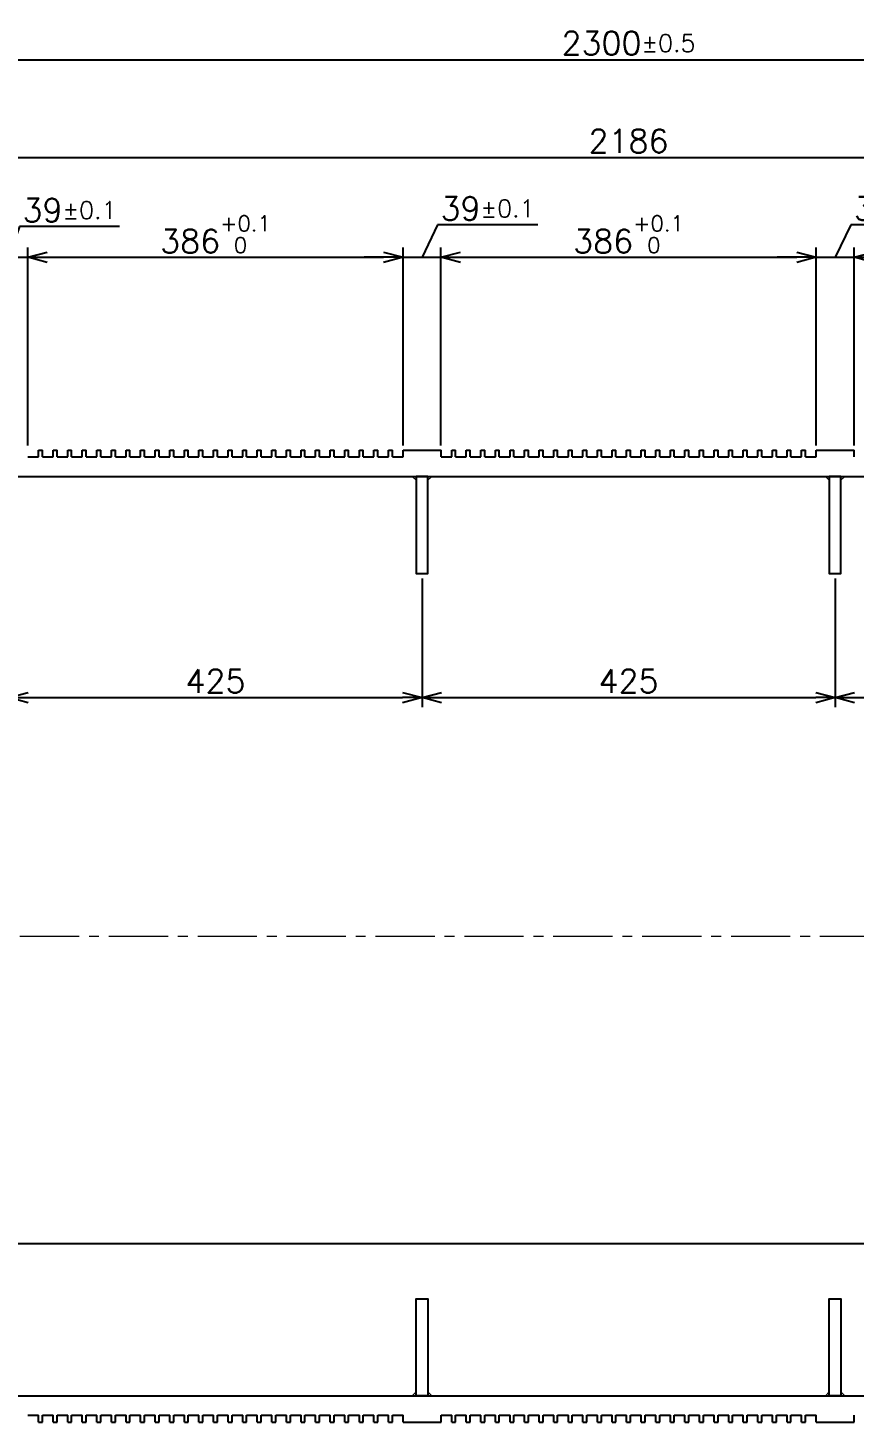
# Model space of a CAD drawing. Header units: millimetres. Extents: x 0 to 6626, y -38 to 4663.
# Drawn here: x 2726 to 3576, y 1884 to 3319 of the extents above; entities that cross this region are included whole.
import ezdxf

# ---------------------------------------------------------------- set-up
doc = ezdxf.new("R2010")
doc.units = ezdxf.units.MM
doc.header["$LTSCALE"] = 3.2
doc.header["$PDMODE"] = 99
doc.header["$PDSIZE"] = 1
doc.linetypes.add('CENTER2', pattern=[28.575, 19.05, -3.175, 3.175, -3.175])
for name, color, linetype, lineweight in [('05_CENTER', 4, 'CENTER2', 13), ('07_TEXT', 3, 'Continuous', 13), ('08_DIM', 3, 'Continuous', 13)]:
    doc.layers.add(name, color=color, linetype=linetype, lineweight=lineweight)
doc.styles.add('KSS_TXT', font='txt.shx', dxfattribs={"bigfont": 'extfont2.shx'})
doc.dimstyles.new('KSS_DIM', dxfattribs={"dimscale": 8, "dimtxt": 3, "dimasz": 2.5, "dimexe": 1.25, "dimexo": 0.625, "dimtad": 1, "dimdsep": 46, "dimtxsty": 'KSS_TXT', "dimblk": 'OPEN30', "dimcen": 0, "dimazin": 2, "dimtfac": 0.75, "dimtmove": 0, "dimatfit": 3, "dimldrblk": 'OPEN30', "dimfxl": 1.25, "dimtolj": 1, "dimarcsym": 0})

# ---------------------------------------------------------------- blocks, each defined once
blk = doc.blocks.new('_Open30')
at = {"color": 0, "linetype": 'ByBlock', "lineweight": -2}
for p, q in [((-1, 0.268), (0, 0)), ((0, 0), (-1, -0.268)), ((0, 0), (-1, 0))]:
    blk.add_line(p, q, dxfattribs=at)
blk = doc.blocks.new('*D151')
at = {"layer": '08_DIM', "color": 0, "lineweight": -2, "transparency": 16777216}
for p, q in [((2716.9, 3114.4), (2706, 3082.9)), ((2819.9, 3114.4), (2716.9, 3114.4)), ((2686.5, 2889.4), (2686.5, 3092.9)), ((2725.5, 2889.4), (2725.5, 3092.9)), ((2666.5, 3082.9), (2646.5, 3082.9)), ((2686.5, 3082.9), (2725.5, 3082.9)), ((2745.5, 3082.9), (2765.5, 3082.9))]:
    blk.add_line(p, q, dxfattribs=at)
at = {"layer": 'Defpoints', "color": 0, "transparency": 16777216}
for p in [(2725.5, 3082.9), (2686.5, 2884.4), (2725.5, 2884.4)]:
    blk.add_point(p, dxfattribs=at)
at = {"layer": '08_DIM', "color": 0, "lineweight": -2, "transparency": 16777216, "xscale": 20, "yscale": 20, "zscale": 20}
blk.add_blockref('_Open30', (2686.5, 3082.9), dxfattribs=at)
at = {"layer": '08_DIM', "color": 0, "lineweight": -2, "transparency": 16777216, "xscale": 20, "yscale": 20, "zscale": 20, "rotation": 180}
blk.add_blockref('_Open30', (2725.5, 3082.9), dxfattribs=at)
at = {"layer": '08_DIM', "color": 0, "transparency": 16777216, "insert": (2768.4, 3131.4), "char_height": 24, "attachment_point": 5, "style": 'KSS_TXT'}
blk.add_mtext('\\A1;39{\\H18.000000;%%p0.1}', dxfattribs=at)
blk = doc.blocks.new('*D152')
at = {"layer": '08_DIM', "color": 0, "lineweight": -2, "transparency": 16777216}
for p, q in [((2725.5, 2889.4), (2725.5, 3092.9)), ((3111.5, 2889.4), (3111.5, 3092.9)), ((2745.5, 3082.9), (3091.5, 3082.9))]:
    blk.add_line(p, q, dxfattribs=at)
at = {"layer": 'Defpoints', "color": 0, "transparency": 16777216}
for p in [(3111.5, 3082.9), (2725.5, 2884.4), (3111.5, 2884.4)]:
    blk.add_point(p, dxfattribs=at)
at = {"layer": '08_DIM', "color": 0, "lineweight": -2, "transparency": 16777216, "xscale": 20, "yscale": 20, "zscale": 20, "rotation": 180}
blk.add_blockref('_Open30', (2725.5, 3082.9), dxfattribs=at)
at = {"layer": '08_DIM', "color": 0, "lineweight": -2, "transparency": 16777216, "xscale": 20, "yscale": 20, "zscale": 20}
blk.add_blockref('_Open30', (3111.5, 3082.9), dxfattribs=at)
at = {"layer": '08_DIM', "color": 0, "transparency": 16777216, "insert": (2918.5, 3106.5), "char_height": 24, "attachment_point": 5, "style": 'KSS_TXT'}
blk.add_mtext('386{\\H16.000000;\\S+0.1^  0;}', dxfattribs=at)
blk = doc.blocks.new('*D153')
at = {"layer": '08_DIM', "color": 0, "lineweight": -2, "transparency": 16777216}
for p, q in [((3147, 3116.1), (3131, 3082.9)), ((3250, 3116.1), (3147, 3116.1)), ((3111.5, 2889.4), (3111.5, 3092.9)), ((3150.5, 2889.4), (3150.5, 3092.9)), ((3091.5, 3082.9), (3071.5, 3082.9)), ((3111.5, 3082.9), (3150.5, 3082.9)), ((3170.5, 3082.9), (3190.5, 3082.9))]:
    blk.add_line(p, q, dxfattribs=at)
at = {"layer": 'Defpoints', "color": 0, "transparency": 16777216}
for p in [(3150.5, 3082.9), (3111.5, 2884.4), (3150.5, 2884.4)]:
    blk.add_point(p, dxfattribs=at)
at = {"layer": '08_DIM', "color": 0, "lineweight": -2, "transparency": 16777216, "xscale": 20, "yscale": 20, "zscale": 20}
blk.add_blockref('_Open30', (3111.5, 3082.9), dxfattribs=at)
at = {"layer": '08_DIM', "color": 0, "lineweight": -2, "transparency": 16777216, "xscale": 20, "yscale": 20, "zscale": 20, "rotation": 180}
blk.add_blockref('_Open30', (3150.5, 3082.9), dxfattribs=at)
at = {"layer": '08_DIM', "color": 0, "transparency": 16777216, "insert": (3198.5, 3133.1), "char_height": 24, "attachment_point": 5, "style": 'KSS_TXT'}
blk.add_mtext('\\A1;39{\\H18.000000;%%p0.1}', dxfattribs=at)
blk = doc.blocks.new('*D154')
at = {"layer": '08_DIM', "color": 0, "lineweight": -2, "transparency": 16777216}
for p, q in [((3150.5, 2889.4), (3150.5, 3092.9)), ((3536.5, 2889.4), (3536.5, 3092.9)), ((3170.5, 3082.9), (3516.5, 3082.9))]:
    blk.add_line(p, q, dxfattribs=at)
at = {"layer": 'Defpoints', "color": 0, "transparency": 16777216}
for p in [(3536.5, 3082.9), (3150.5, 2884.4), (3536.5, 2884.4)]:
    blk.add_point(p, dxfattribs=at)
at = {"layer": '08_DIM', "color": 0, "lineweight": -2, "transparency": 16777216, "xscale": 20, "yscale": 20, "zscale": 20, "rotation": 180}
blk.add_blockref('_Open30', (3150.5, 3082.9), dxfattribs=at)
at = {"layer": '08_DIM', "color": 0, "lineweight": -2, "transparency": 16777216, "xscale": 20, "yscale": 20, "zscale": 20}
blk.add_blockref('_Open30', (3536.5, 3082.9), dxfattribs=at)
at = {"layer": '08_DIM', "color": 0, "transparency": 16777216, "insert": (3343.5, 3106.5), "char_height": 24, "attachment_point": 5, "style": 'KSS_TXT'}
blk.add_mtext('386{\\H16.000000;\\S+0.1^  0;}', dxfattribs=at)
blk = doc.blocks.new('*D155')
at = {"layer": '08_DIM', "color": 0, "lineweight": -2, "transparency": 16777216}
for p, q in [((3572, 3116.1), (3556, 3082.9)), ((3675, 3116.1), (3572, 3116.1)), ((3536.5, 2889.4), (3536.5, 3092.9)), ((3575.5, 2889.4), (3575.5, 3092.9)), ((3516.5, 3082.9), (3496.5, 3082.9)), ((3536.5, 3082.9), (3575.5, 3082.9)), ((3595.5, 3082.9), (3615.5, 3082.9))]:
    blk.add_line(p, q, dxfattribs=at)
at = {"layer": 'Defpoints', "color": 0, "transparency": 16777216}
for p in [(3575.5, 3082.9), (3536.5, 2884.4), (3575.5, 2884.4)]:
    blk.add_point(p, dxfattribs=at)
at = {"layer": '08_DIM', "color": 0, "lineweight": -2, "transparency": 16777216, "xscale": 20, "yscale": 20, "zscale": 20}
blk.add_blockref('_Open30', (3536.5, 3082.9), dxfattribs=at)
at = {"layer": '08_DIM', "color": 0, "lineweight": -2, "transparency": 16777216, "xscale": 20, "yscale": 20, "zscale": 20, "rotation": 180}
blk.add_blockref('_Open30', (3575.5, 3082.9), dxfattribs=at)
at = {"layer": '08_DIM', "color": 0, "transparency": 16777216, "insert": (3623.5, 3133.1), "char_height": 24, "attachment_point": 5, "style": 'KSS_TXT'}
blk.add_mtext('\\A1;39{\\H18.000000;%%p0.1}', dxfattribs=at)
blk = doc.blocks.new('*D156')
at = {"layer": '08_DIM', "color": 0, "lineweight": -2, "transparency": 16777216}
for p, q in [((3575.5, 2889.4), (3575.5, 3092.9)), ((3961.5, 2889.4), (3961.5, 3092.9)), ((3595.5, 3082.9), (3941.5, 3082.9))]:
    blk.add_line(p, q, dxfattribs=at)
at = {"layer": 'Defpoints', "color": 0, "transparency": 16777216}
for p in [(3961.5, 3082.9), (3575.5, 2884.4), (3961.5, 2884.4)]:
    blk.add_point(p, dxfattribs=at)
at = {"layer": '08_DIM', "color": 0, "lineweight": -2, "transparency": 16777216, "xscale": 20, "yscale": 20, "zscale": 20, "rotation": 180}
blk.add_blockref('_Open30', (3575.5, 3082.9), dxfattribs=at)
at = {"layer": '08_DIM', "color": 0, "lineweight": -2, "transparency": 16777216, "xscale": 20, "yscale": 20, "zscale": 20}
blk.add_blockref('_Open30', (3961.5, 3082.9), dxfattribs=at)
at = {"layer": '08_DIM', "color": 0, "transparency": 16777216, "insert": (3768.5, 3106.5), "char_height": 24, "attachment_point": 5, "style": 'KSS_TXT'}
blk.add_mtext('386{\\H16.000000;\\S+0.1^  0;}', dxfattribs=at)
blk = doc.blocks.new('*D159')
at = {"layer": '08_DIM', "color": 0, "lineweight": -2, "transparency": 16777216}
for p, q in [((2193.5, 2885.4), (2193.5, 3296.2)), ((2213.5, 3286.2), (4473.5, 3286.2)), ((4493.5, 2885.4), (4493.5, 3296.2))]:
    blk.add_line(p, q, dxfattribs=at)
at = {"layer": 'Defpoints', "color": 0, "transparency": 16777216}
for p in [(4493.5, 3286.2), (2193.5, 2880.4), (4493.5, 2880.4)]:
    blk.add_point(p, dxfattribs=at)
at = {"layer": '08_DIM', "color": 0, "lineweight": -2, "transparency": 16777216, "xscale": 20, "yscale": 20, "zscale": 20, "rotation": 180}
blk.add_blockref('_Open30', (2193.5, 3286.2), dxfattribs=at)
at = {"layer": '08_DIM', "color": 0, "lineweight": -2, "transparency": 16777216, "xscale": 20, "yscale": 20, "zscale": 20}
blk.add_blockref('_Open30', (4493.5, 3286.2), dxfattribs=at)
at = {"layer": '08_DIM', "color": 0, "transparency": 16777216, "insert": (3343.5, 3303.2), "char_height": 24, "attachment_point": 5, "style": 'KSS_TXT'}
blk.add_mtext('\\A1;2300{\\H18.000000;%%p0.5}', dxfattribs=at)
blk = doc.blocks.new('*D162')
at = {"layer": '08_DIM', "color": 0, "lineweight": -2, "transparency": 16777216}
for p, q in [((2300.5, 2073.3), (2300.5, 2058.3)), ((2320.5, 2068.3), (4366.5, 2068.3)), ((4386.5, 2073.3), (4386.5, 2058.3))]:
    blk.add_line(p, q, dxfattribs=at)
at = {"layer": 'Defpoints', "color": 0, "transparency": 16777216}
for p in [(2300.5, 2078.3), (4386.5, 2078.3), (4386.5, 2068.3)]:
    blk.add_point(p, dxfattribs=at)
at = {"layer": '08_DIM', "color": 0, "lineweight": -2, "transparency": 16777216, "xscale": 20, "yscale": 20, "zscale": 20, "rotation": 180}
blk.add_blockref('_Open30', (2300.5, 2068.3), dxfattribs=at)
at = {"layer": '08_DIM', "color": 0, "lineweight": -2, "transparency": 16777216, "xscale": 20, "yscale": 20, "zscale": 20}
blk.add_blockref('_Open30', (4386.5, 2068.3), dxfattribs=at)
at = {"layer": '08_DIM', "color": 0, "transparency": 16777216, "insert": (3982.7, 2085.3), "char_height": 24, "attachment_point": 5, "style": 'KSS_TXT'}
blk.add_mtext('\\A1;(2086)', dxfattribs=at)
blk = doc.blocks.new('*D214')
at = {"layer": '08_DIM', "color": 0, "lineweight": -2, "transparency": 16777216}
for p, q in [((2250.5, 2864.4), (2250.5, 3195.5)), ((2270.5, 3185.5), (4416.5, 3185.5)), ((4436.5, 2864.4), (4436.5, 3195.5))]:
    blk.add_line(p, q, dxfattribs=at)
at = {"layer": 'Defpoints', "color": 0, "transparency": 16777216}
for p in [(4436.5, 3185.5), (2250.5, 2859.4), (4436.5, 2859.4)]:
    blk.add_point(p, dxfattribs=at)
at = {"layer": '08_DIM', "color": 0, "lineweight": -2, "transparency": 16777216, "xscale": 20, "yscale": 20, "zscale": 20, "rotation": 180}
blk.add_blockref('_Open30', (2250.5, 3185.5), dxfattribs=at)
at = {"layer": '08_DIM', "color": 0, "lineweight": -2, "transparency": 16777216, "xscale": 20, "yscale": 20, "zscale": 20}
blk.add_blockref('_Open30', (4436.5, 3185.5), dxfattribs=at)
at = {"layer": '08_DIM', "color": 0, "transparency": 16777216, "insert": (3343.5, 3202.5), "char_height": 24, "attachment_point": 5, "style": 'KSS_TXT'}
blk.add_mtext('\\A1;2186', dxfattribs=at)
blk = doc.blocks.new('*D232')
at = {"layer": '08_DIM', "color": 0, "lineweight": -2, "transparency": 16777216}
for p, q in [((2706, 2752.4), (2706, 2619.9)), ((3131, 2752.4), (3131, 2619.9)), ((2726, 2629.9), (3111, 2629.9))]:
    blk.add_line(p, q, dxfattribs=at)
at = {"layer": 'Defpoints', "color": 0, "transparency": 16777216}
for p in [(2706, 2757.4), (3131, 2757.4), (3131, 2629.9)]:
    blk.add_point(p, dxfattribs=at)
at = {"layer": '08_DIM', "color": 0, "lineweight": -2, "transparency": 16777216, "xscale": 20, "yscale": 20, "zscale": 20, "rotation": 180}
blk.add_blockref('_Open30', (2706, 2629.9), dxfattribs=at)
at = {"layer": '08_DIM', "color": 0, "lineweight": -2, "transparency": 16777216, "xscale": 20, "yscale": 20, "zscale": 20}
blk.add_blockref('_Open30', (3131, 2629.9), dxfattribs=at)
at = {"layer": '08_DIM', "color": 0, "transparency": 16777216, "insert": (2918.5, 2646.9), "char_height": 24, "attachment_point": 5, "style": 'KSS_TXT'}
blk.add_mtext('\\A1;425', dxfattribs=at)
blk = doc.blocks.new('*D233')
at = {"layer": '08_DIM', "color": 0, "lineweight": -2, "transparency": 16777216}
for p, q in [((3131, 2752.4), (3131, 2619.9)), ((3556, 2752.4), (3556, 2619.9)), ((3151, 2629.9), (3536, 2629.9))]:
    blk.add_line(p, q, dxfattribs=at)
at = {"layer": 'Defpoints', "color": 0, "transparency": 16777216}
for p in [(3131, 2757.4), (3556, 2757.4), (3556, 2629.9)]:
    blk.add_point(p, dxfattribs=at)
at = {"layer": '08_DIM', "color": 0, "lineweight": -2, "transparency": 16777216, "xscale": 20, "yscale": 20, "zscale": 20, "rotation": 180}
blk.add_blockref('_Open30', (3131, 2629.9), dxfattribs=at)
at = {"layer": '08_DIM', "color": 0, "lineweight": -2, "transparency": 16777216, "xscale": 20, "yscale": 20, "zscale": 20}
blk.add_blockref('_Open30', (3556, 2629.9), dxfattribs=at)
at = {"layer": '08_DIM', "color": 0, "transparency": 16777216, "insert": (3343.5, 2646.9), "char_height": 24, "attachment_point": 5, "style": 'KSS_TXT'}
blk.add_mtext('\\A1;425', dxfattribs=at)
blk = doc.blocks.new('*D234')
at = {"layer": '08_DIM', "color": 0, "lineweight": -2, "transparency": 16777216}
for p, q in [((3556, 2752.4), (3556, 2619.9)), ((3981, 2752.4), (3981, 2619.9)), ((3576, 2629.9), (3961, 2629.9))]:
    blk.add_line(p, q, dxfattribs=at)
at = {"layer": 'Defpoints', "color": 0, "transparency": 16777216}
for p in [(3556, 2757.4), (3981, 2757.4), (3981, 2629.9)]:
    blk.add_point(p, dxfattribs=at)
at = {"layer": '08_DIM', "color": 0, "lineweight": -2, "transparency": 16777216, "xscale": 20, "yscale": 20, "zscale": 20, "rotation": 180}
blk.add_blockref('_Open30', (3556, 2629.9), dxfattribs=at)
at = {"layer": '08_DIM', "color": 0, "lineweight": -2, "transparency": 16777216, "xscale": 20, "yscale": 20, "zscale": 20}
blk.add_blockref('_Open30', (3981, 2629.9), dxfattribs=at)
at = {"layer": '08_DIM', "color": 0, "transparency": 16777216, "insert": (3768.5, 2646.9), "char_height": 24, "attachment_point": 5, "style": 'KSS_TXT'}
blk.add_mtext('\\A1;425', dxfattribs=at)

msp = doc.modelspace()

# ---------------------------------------------------------------- linework, layer by layer
at = {"color": 0}
for p, q in [((2736.544, 2877.429), (2736.544, 2884.429)), ((2736.544, 2884.429), (2740.544, 2884.429)), ((2740.544, 2877.429), (2740.544, 2884.429)), ((2751.544, 2877.429), (2751.544, 2884.429)), ((2751.544, 2884.429), (2755.544, 2884.429)), ((2755.544, 2877.429), (2755.544, 2884.429)), ((2766.544, 2877.429), (2766.544, 2884.429)), ((2766.544, 2884.429), (2770.544, 2884.429)), ((2770.544, 2877.429), (2770.544, 2884.429)), ((2781.544, 2877.429), (2781.544, 2884.429)), ((2781.544, 2884.429), (2785.544, 2884.429)), ((2785.544, 2877.429), (2785.544, 2884.429)), ((2796.544, 2877.429), (2796.544, 2884.429)), ((2796.544, 2884.429), (2800.544, 2884.429)), ((2800.544, 2877.429), (2800.544, 2884.429)), ((2811.544, 2877.429), (2811.544, 2884.429)), ((2811.544, 2884.429), (2815.544, 2884.429)), ((2815.544, 2877.429), (2815.544, 2884.429)), ((2826.544, 2877.429), (2826.544, 2884.429)), ((2826.544, 2884.429), (2830.544, 2884.429)), ((2830.544, 2877.429), (2830.544, 2884.429)), ((2841.544, 2877.429), (2841.544, 2884.429)), ((2841.544, 2884.429), (2845.544, 2884.429)), ((2845.544, 2877.429), (2845.544, 2884.429)), ((2856.544, 2877.429), (2856.544, 2884.429)), ((2856.544, 2884.429), (2860.544, 2884.429)), ((2860.544, 2877.429), (2860.544, 2884.429)), ((2871.544, 2877.429), (2871.544, 2884.429)), ((2871.544, 2884.429), (2875.544, 2884.429)), ((2875.544, 2877.429), (2875.544, 2884.429)), ((2886.544, 2877.429), (2886.544, 2884.429)), ((2886.544, 2884.429), (2890.544, 2884.429)), ((2890.544, 2877.429), (2890.544, 2884.429)), ((2901.544, 2877.429), (2901.544, 2884.429)), ((2901.544, 2884.429), (2905.544, 2884.429)), ((2905.544, 2877.429), (2905.544, 2884.429)), ((2916.544, 2877.429), (2916.544, 2884.429)), ((2916.544, 2884.429), (2920.544, 2884.429)), ((2920.544, 2877.429), (2920.544, 2884.429)), ((2931.544, 2877.429), (2931.544, 2884.429)), ((2931.544, 2884.429), (2935.544, 2884.429)), ((2935.544, 2877.429), (2935.544, 2884.429)), ((2946.544, 2877.429), (2946.544, 2884.429)), ((2946.544, 2884.429), (2950.544, 2884.429)), ((2950.544, 2877.429), (2950.544, 2884.429)), ((2961.544, 2877.429), (2961.544, 2884.429)), ((2961.544, 2884.429), (2965.544, 2884.429)), ((2965.544, 2877.429), (2965.544, 2884.429)), ((2976.544, 2877.429), (2976.544, 2884.429)), ((2976.544, 2884.429), (2980.544, 2884.429)), ((2980.544, 2877.429), (2980.544, 2884.429)), ((2991.544, 2877.429), (2991.544, 2884.429)), ((2991.544, 2884.429), (2995.544, 2884.429)), ((2995.544, 2877.429), (2995.544, 2884.429)), ((3006.544, 2877.429), (3006.544, 2884.429)), ((3006.544, 2884.429), (3010.544, 2884.429)), ((3010.544, 2877.429), (3010.544, 2884.429)), ((3021.544, 2877.429), (3021.544, 2884.429)), ((3021.544, 2884.429), (3025.544, 2884.429)), ((3025.544, 2877.429), (3025.544, 2884.429)), ((3036.544, 2877.429), (3036.544, 2884.429)), ((3036.544, 2884.429), (3040.544, 2884.429)), ((3040.544, 2877.429), (3040.544, 2884.429)), ((3051.544, 2877.429), (3051.544, 2884.429)), ((3051.544, 2884.429), (3055.544, 2884.429)), ((3055.544, 2877.429), (3055.544, 2884.429)), ((3066.544, 2877.429), (3066.544, 2884.429)), ((3066.544, 2884.429), (3070.544, 2884.429)), ((3070.544, 2877.429), (3070.544, 2884.429)), ((3081.544, 2877.429), (3081.544, 2884.429)), ((3081.544, 2884.429), (3085.544, 2884.429)), ((3085.544, 2877.429), (3085.544, 2884.429)), ((3096.544, 2877.429), (3096.544, 2884.429)), ((3096.544, 2884.429), (3100.544, 2884.429)), ((3100.544, 2877.429), (3100.544, 2884.429)), ((3111.544, 2884.429), (3150.544, 2884.429)), ((3111.544, 2877.429), (3111.544, 2884.429)), ((3150.544, 2877.429), (3150.544, 2884.429)), ((3150.544, 2877.429), (3150.544, 2884.429)), ((3161.544, 2877.429), (3161.544, 2884.429)), ((3161.544, 2884.429), (3165.544, 2884.429)), ((3165.544, 2877.429), (3165.544, 2884.429)), ((3176.544, 2877.429), (3176.544, 2884.429)), ((3176.544, 2884.429), (3180.544, 2884.429)), ((3180.544, 2877.429), (3180.544, 2884.429)), ((3191.544, 2877.429), (3191.544, 2884.429)), ((3191.544, 2884.429), (3195.544, 2884.429)), ((3195.544, 2877.429), (3195.544, 2884.429)), ((3206.544, 2877.429), (3206.544, 2884.429)), ((3206.544, 2884.429), (3210.544, 2884.429)), ((3210.544, 2877.429), (3210.544, 2884.429)), ((3221.544, 2877.429), (3221.544, 2884.429)), ((3221.544, 2884.429), (3225.544, 2884.429)), ((3225.544, 2877.429), (3225.544, 2884.429)), ((3236.544, 2877.429), (3236.544, 2884.429)), ((3236.544, 2884.429), (3240.544, 2884.429)), ((3240.544, 2877.429), (3240.544, 2884.429)), ((3251.544, 2877.429), (3251.544, 2884.429)), ((3251.544, 2884.429), (3255.544, 2884.429)), ((3255.544, 2877.429), (3255.544, 2884.429)), ((3266.544, 2877.429), (3266.544, 2884.429)), ((3266.544, 2884.429), (3270.544, 2884.429)), ((3270.544, 2877.429), (3270.544, 2884.429)), ((3281.544, 2877.429), (3281.544, 2884.429)), ((3281.544, 2884.429), (3285.544, 2884.429)), ((3285.544, 2877.429), (3285.544, 2884.429)), ((3296.544, 2877.429), (3296.544, 2884.429)), ((3296.544, 2884.429), (3300.544, 2884.429)), ((3300.544, 2877.429), (3300.544, 2884.429)), ((3311.544, 2877.429), (3311.544, 2884.429)), ((3311.544, 2884.429), (3315.544, 2884.429)), ((3315.544, 2877.429), (3315.544, 2884.429)), ((3326.544, 2877.429), (3326.544, 2884.429)), ((3326.544, 2884.429), (3330.544, 2884.429)), ((3330.544, 2877.429), (3330.544, 2884.429)), ((3341.544, 2877.429), (3341.544, 2884.429)), ((3341.544, 2884.429), (3345.544, 2884.429)), ((3345.544, 2877.429), (3345.544, 2884.429)), ((3356.544, 2877.429), (3356.544, 2884.429)), ((3356.544, 2884.429), (3360.544, 2884.429)), ((3360.544, 2877.429), (3360.544, 2884.429)), ((3371.544, 2877.429), (3371.544, 2884.429)), ((3371.544, 2884.429), (3375.544, 2884.429)), ((3375.544, 2877.429), (3375.544, 2884.429)), ((3386.544, 2877.429), (3386.544, 2884.429)), ((3386.544, 2884.429), (3390.544, 2884.429)), ((3390.544, 2877.429), (3390.544, 2884.429)), ((3401.544, 2877.429), (3401.544, 2884.429)), ((3401.544, 2884.429), (3405.544, 2884.429)), ((3405.544, 2877.429), (3405.544, 2884.429)), ((3416.544, 2877.429), (3416.544, 2884.429)), ((3416.544, 2884.429), (3420.544, 2884.429)), ((3420.544, 2877.429), (3420.544, 2884.429)), ((3431.544, 2877.429), (3431.544, 2884.429)), ((3431.544, 2884.429), (3435.544, 2884.429)), ((3435.544, 2877.429), (3435.544, 2884.429)), ((3446.544, 2877.429), (3446.544, 2884.429)), ((3446.544, 2884.429), (3450.544, 2884.429)), ((3450.544, 2877.429), (3450.544, 2884.429)), ((3461.544, 2877.429), (3461.544, 2884.429)), ((3461.544, 2884.429), (3465.544, 2884.429)), ((3465.544, 2877.429), (3465.544, 2884.429)), ((3476.544, 2877.429), (3476.544, 2884.429)), ((3476.544, 2884.429), (3480.544, 2884.429)), ((3480.544, 2877.429), (3480.544, 2884.429)), ((3491.544, 2877.429), (3491.544, 2884.429)), ((3491.544, 2884.429), (3495.544, 2884.429)), ((3495.544, 2877.429), (3495.544, 2884.429)), ((3506.544, 2877.429), (3506.544, 2884.429)), ((3506.544, 2884.429), (3510.544, 2884.429)), ((3510.544, 2877.429), (3510.544, 2884.429)), ((3521.544, 2877.429), (3521.544, 2884.429)), ((3521.544, 2884.429), (3525.544, 2884.429)), ((3525.544, 2877.429), (3525.544, 2884.429)), ((3536.544, 2884.429), (3575.544, 2884.429)), ((3536.544, 2877.429), (3536.544, 2884.429)), ((3575.544, 2877.429), (3575.544, 2884.429)), ((3575.544, 2877.429), (3575.544, 2884.429)), ((2725.544, 2877.429), (2736.544, 2877.429)), ((2740.544, 2877.429), (2751.544, 2877.429)), ((2755.544, 2877.429), (2766.544, 2877.429)), ((2770.544, 2877.429), (2781.544, 2877.429)), ((2785.544, 2877.429), (2796.544, 2877.429)), ((2800.544, 2877.429), (2811.544, 2877.429)), ((2815.544, 2877.429), (2826.544, 2877.429)), ((2830.544, 2877.429), (2841.544, 2877.429)), ((2845.544, 2877.429), (2856.544, 2877.429)), ((2860.544, 2877.429), (2871.544, 2877.429)), ((2875.544, 2877.429), (2886.544, 2877.429)), ((2890.544, 2877.429), (2901.544, 2877.429)), ((2905.544, 2877.429), (2916.544, 2877.429)), ((2920.544, 2877.429), (2931.544, 2877.429)), ((2935.544, 2877.429), (2946.544, 2877.429)), ((2950.544, 2877.429), (2961.544, 2877.429)), ((2965.544, 2877.429), (2976.544, 2877.429)), ((2980.544, 2877.429), (2991.544, 2877.429)), ((2995.544, 2877.429), (3006.544, 2877.429)), ((3010.544, 2877.429), (3021.544, 2877.429)), ((3025.544, 2877.429), (3036.544, 2877.429)), ((3040.544, 2877.429), (3051.544, 2877.429)), ((3055.544, 2877.429), (3066.544, 2877.429)), ((3070.544, 2877.429), (3081.544, 2877.429)), ((3085.544, 2877.429), (3096.544, 2877.429)), ((3100.544, 2877.429), (3111.544, 2877.429)), ((3150.544, 2877.429), (3161.544, 2877.429)), ((3165.544, 2877.429), (3176.544, 2877.429)), ((3180.544, 2877.429), (3191.544, 2877.429)), ((3195.544, 2877.429), (3206.544, 2877.429)), ((3210.544, 2877.429), (3221.544, 2877.429)), ((3225.544, 2877.429), (3236.544, 2877.429)), ((3240.544, 2877.429), (3251.544, 2877.429)), ((3255.544, 2877.429), (3266.544, 2877.429)), ((3270.544, 2877.429), (3281.544, 2877.429)), ((3285.544, 2877.429), (3296.544, 2877.429)), ((3300.544, 2877.429), (3311.544, 2877.429)), ((3315.544, 2877.429), (3326.544, 2877.429)), ((3330.544, 2877.429), (3341.544, 2877.429)), ((3345.544, 2877.429), (3356.544, 2877.429)), ((3360.544, 2877.429), (3371.544, 2877.429)), ((3375.544, 2877.429), (3386.544, 2877.429)), ((3390.544, 2877.429), (3401.544, 2877.429)), ((3405.544, 2877.429), (3416.544, 2877.429)), ((3420.544, 2877.429), (3431.544, 2877.429)), ((3435.544, 2877.429), (3446.544, 2877.429)), ((3450.544, 2877.429), (3461.544, 2877.429)), ((3465.544, 2877.429), (3476.544, 2877.429)), ((3480.544, 2877.429), (3491.544, 2877.429)), ((3495.544, 2877.429), (3506.544, 2877.429)), ((3510.544, 2877.429), (3521.544, 2877.429)), ((3525.544, 2877.429), (3536.544, 2877.429)), ((2300.544, 2857.429), (2946.544, 2857.429)), ((2300.544, 2857.429), (4386.544, 2857.429)), ((2300.544, 1911.429), (4386.544, 1911.429)), ((2725.544, 1891.429), (2736.544, 1891.429)), ((2736.544, 1884.429), (2736.544, 1891.429)), ((2736.544, 1884.429), (2740.544, 1884.429)), ((2740.544, 1891.429), (2751.544, 1891.429)), ((2740.544, 1884.429), (2740.544, 1891.429)), ((2751.544, 1884.429), (2751.544, 1891.429)), ((2751.544, 1884.429), (2755.544, 1884.429)), ((2755.544, 1891.429), (2766.544, 1891.429)), ((2755.544, 1884.429), (2755.544, 1891.429)), ((2766.544, 1884.429), (2766.544, 1891.429)), ((2766.544, 1884.429), (2770.544, 1884.429)), ((2770.544, 1891.429), (2781.544, 1891.429)), ((2770.544, 1884.429), (2770.544, 1891.429)), ((2781.544, 1884.429), (2781.544, 1891.429)), ((2781.544, 1884.429), (2785.544, 1884.429)), ((2785.544, 1891.429), (2796.544, 1891.429)), ((2785.544, 1884.429), (2785.544, 1891.429)), ((2796.544, 1884.429), (2796.544, 1891.429)), ((2796.544, 1884.429), (2800.544, 1884.429)), ((2800.544, 1891.429), (2811.544, 1891.429)), ((2800.544, 1884.429), (2800.544, 1891.429)), ((2811.544, 1884.429), (2811.544, 1891.429)), ((2811.544, 1884.429), (2815.544, 1884.429)), ((2815.544, 1891.429), (2826.544, 1891.429)), ((2815.544, 1884.429), (2815.544, 1891.429)), ((2826.544, 1884.429), (2826.544, 1891.429)), ((2826.544, 1884.429), (2830.544, 1884.429)), ((2830.544, 1891.429), (2841.544, 1891.429)), ((2830.544, 1884.429), (2830.544, 1891.429)), ((2841.544, 1884.429), (2841.544, 1891.429)), ((2841.544, 1884.429), (2845.544, 1884.429)), ((2845.544, 1891.429), (2856.544, 1891.429)), ((2845.544, 1884.429), (2845.544, 1891.429)), ((2856.544, 1884.429), (2856.544, 1891.429)), ((2856.544, 1884.429), (2860.544, 1884.429)), ((2860.544, 1891.429), (2871.544, 1891.429)), ((2860.544, 1884.429), (2860.544, 1891.429)), ((2871.544, 1884.429), (2871.544, 1891.429)), ((2871.544, 1884.429), (2875.544, 1884.429)), ((2875.544, 1891.429), (2886.544, 1891.429)), ((2875.544, 1884.429), (2875.544, 1891.429)), ((2886.544, 1884.429), (2886.544, 1891.429)), ((2886.544, 1884.429), (2890.544, 1884.429)), ((2890.544, 1891.429), (2901.544, 1891.429)), ((2890.544, 1884.429), (2890.544, 1891.429)), ((2901.544, 1884.429), (2901.544, 1891.429)), ((2901.544, 1884.429), (2905.544, 1884.429)), ((2905.544, 1891.429), (2916.544, 1891.429)), ((2905.544, 1884.429), (2905.544, 1891.429)), ((2916.544, 1884.429), (2916.544, 1891.429)), ((2916.544, 1884.429), (2920.544, 1884.429)), ((2920.544, 1891.429), (2931.544, 1891.429)), ((2920.544, 1884.429), (2920.544, 1891.429)), ((2931.544, 1884.429), (2931.544, 1891.429)), ((2931.544, 1884.429), (2935.544, 1884.429)), ((2935.544, 1891.429), (2946.544, 1891.429)), ((2935.544, 1884.429), (2935.544, 1891.429)), ((2946.544, 1884.429), (2946.544, 1891.429)), ((2946.544, 1884.429), (2950.544, 1884.429)), ((2950.544, 1891.429), (2961.544, 1891.429)), ((2950.544, 1884.429), (2950.544, 1891.429)), ((2961.544, 1884.429), (2961.544, 1891.429)), ((2961.544, 1884.429), (2965.544, 1884.429)), ((2965.544, 1891.429), (2976.544, 1891.429)), ((2965.544, 1884.429), (2965.544, 1891.429)), ((2976.544, 1884.429), (2976.544, 1891.429)), ((2976.544, 1884.429), (2980.544, 1884.429)), ((2980.544, 1891.429), (2991.544, 1891.429)), ((2980.544, 1884.429), (2980.544, 1891.429)), ((2991.544, 1884.429), (2991.544, 1891.429)), ((2991.544, 1884.429), (2995.544, 1884.429)), ((2995.544, 1891.429), (3006.544, 1891.429)), ((2995.544, 1884.429), (2995.544, 1891.429)), ((3006.544, 1884.429), (3006.544, 1891.429)), ((3006.544, 1884.429), (3010.544, 1884.429)), ((3010.544, 1891.429), (3021.544, 1891.429)), ((3010.544, 1884.429), (3010.544, 1891.429)), ((3021.544, 1884.429), (3021.544, 1891.429)), ((3021.544, 1884.429), (3025.544, 1884.429)), ((3025.544, 1891.429), (3036.544, 1891.429)), ((3025.544, 1884.429), (3025.544, 1891.429)), ((3036.544, 1884.429), (3036.544, 1891.429)), ((3036.544, 1884.429), (3040.544, 1884.429)), ((3040.544, 1891.429), (3051.544, 1891.429)), ((3040.544, 1884.429), (3040.544, 1891.429)), ((3051.544, 1884.429), (3051.544, 1891.429)), ((3051.544, 1884.429), (3055.544, 1884.429)), ((3055.544, 1891.429), (3066.544, 1891.429)), ((3055.544, 1884.429), (3055.544, 1891.429)), ((3066.544, 1884.429), (3066.544, 1891.429)), ((3066.544, 1884.429), (3070.544, 1884.429)), ((3070.544, 1891.429), (3081.544, 1891.429)), ((3070.544, 1884.429), (3070.544, 1891.429)), ((3081.544, 1884.429), (3081.544, 1891.429)), ((3081.544, 1884.429), (3085.544, 1884.429)), ((3085.544, 1891.429), (3096.544, 1891.429)), ((3085.544, 1884.429), (3085.544, 1891.429)), ((3096.544, 1884.429), (3096.544, 1891.429)), ((3096.544, 1884.429), (3100.544, 1884.429)), ((3100.544, 1891.429), (3111.544, 1891.429)), ((3100.544, 1884.429), (3100.544, 1891.429)), ((3111.544, 1884.429), (3111.544, 1891.429)), ((3111.544, 1884.429), (3150.544, 1884.429)), ((3150.544, 1884.429), (3150.544, 1891.429)), ((3150.544, 1884.429), (3150.544, 1891.429)), ((3150.544, 1891.429), (3161.544, 1891.429)), ((3161.544, 1884.429), (3161.544, 1891.429)), ((3161.544, 1884.429), (3165.544, 1884.429)), ((3165.544, 1891.429), (3176.544, 1891.429)), ((3165.544, 1884.429), (3165.544, 1891.429)), ((3176.544, 1884.429), (3176.544, 1891.429)), ((3176.544, 1884.429), (3180.544, 1884.429)), ((3180.544, 1891.429), (3191.544, 1891.429)), ((3180.544, 1884.429), (3180.544, 1891.429)), ((3191.544, 1884.429), (3191.544, 1891.429)), ((3191.544, 1884.429), (3195.544, 1884.429)), ((3195.544, 1891.429), (3206.544, 1891.429)), ((3195.544, 1884.429), (3195.544, 1891.429)), ((3206.544, 1884.429), (3206.544, 1891.429)), ((3206.544, 1884.429), (3210.544, 1884.429)), ((3210.544, 1891.429), (3221.544, 1891.429)), ((3210.544, 1884.429), (3210.544, 1891.429)), ((3221.544, 1884.429), (3221.544, 1891.429)), ((3221.544, 1884.429), (3225.544, 1884.429)), ((3225.544, 1891.429), (3236.544, 1891.429)), ((3225.544, 1884.429), (3225.544, 1891.429)), ((3236.544, 1884.429), (3236.544, 1891.429)), ((3236.544, 1884.429), (3240.544, 1884.429)), ((3240.544, 1891.429), (3251.544, 1891.429)), ((3240.544, 1884.429), (3240.544, 1891.429)), ((3251.544, 1884.429), (3251.544, 1891.429)), ((3251.544, 1884.429), (3255.544, 1884.429)), ((3255.544, 1891.429), (3266.544, 1891.429)), ((3255.544, 1884.429), (3255.544, 1891.429)), ((3266.544, 1884.429), (3266.544, 1891.429)), ((3266.544, 1884.429), (3270.544, 1884.429)), ((3270.544, 1891.429), (3281.544, 1891.429)), ((3270.544, 1884.429), (3270.544, 1891.429)), ((3281.544, 1884.429), (3281.544, 1891.429)), ((3281.544, 1884.429), (3285.544, 1884.429)), ((3285.544, 1891.429), (3296.544, 1891.429)), ((3285.544, 1884.429), (3285.544, 1891.429)), ((3296.544, 1884.429), (3296.544, 1891.429)), ((3296.544, 1884.429), (3300.544, 1884.429)), ((3300.544, 1891.429), (3311.544, 1891.429)), ((3300.544, 1884.429), (3300.544, 1891.429)), ((3311.544, 1884.429), (3311.544, 1891.429)), ((3311.544, 1884.429), (3315.544, 1884.429)), ((3315.544, 1891.429), (3326.544, 1891.429)), ((3315.544, 1884.429), (3315.544, 1891.429)), ((3326.544, 1884.429), (3326.544, 1891.429)), ((3326.544, 1884.429), (3330.544, 1884.429)), ((3330.544, 1891.429), (3341.544, 1891.429)), ((3330.544, 1884.429), (3330.544, 1891.429)), ((3341.544, 1884.429), (3341.544, 1891.429)), ((3341.544, 1884.429), (3345.544, 1884.429)), ((3345.544, 1891.429), (3356.544, 1891.429)), ((3345.544, 1884.429), (3345.544, 1891.429)), ((3356.544, 1884.429), (3356.544, 1891.429)), ((3356.544, 1884.429), (3360.544, 1884.429)), ((3360.544, 1891.429), (3371.544, 1891.429)), ((3360.544, 1884.429), (3360.544, 1891.429)), ((3371.544, 1884.429), (3371.544, 1891.429)), ((3371.544, 1884.429), (3375.544, 1884.429)), ((3375.544, 1891.429), (3386.544, 1891.429)), ((3375.544, 1884.429), (3375.544, 1891.429)), ((3386.544, 1884.429), (3386.544, 1891.429)), ((3386.544, 1884.429), (3390.544, 1884.429)), ((3390.544, 1891.429), (3401.544, 1891.429)), ((3390.544, 1884.429), (3390.544, 1891.429)), ((3401.544, 1884.429), (3401.544, 1891.429)), ((3401.544, 1884.429), (3405.544, 1884.429)), ((3405.544, 1891.429), (3416.544, 1891.429)), ((3405.544, 1884.429), (3405.544, 1891.429)), ((3416.544, 1884.429), (3416.544, 1891.429)), ((3416.544, 1884.429), (3420.544, 1884.429)), ((3420.544, 1891.429), (3431.544, 1891.429)), ((3420.544, 1884.429), (3420.544, 1891.429)), ((3431.544, 1884.429), (3431.544, 1891.429)), ((3431.544, 1884.429), (3435.544, 1884.429)), ((3435.544, 1891.429), (3446.544, 1891.429)), ((3435.544, 1884.429), (3435.544, 1891.429)), ((3446.544, 1884.429), (3446.544, 1891.429)), ((3446.544, 1884.429), (3450.544, 1884.429)), ((3450.544, 1891.429), (3461.544, 1891.429)), ((3450.544, 1884.429), (3450.544, 1891.429)), ((3461.544, 1884.429), (3461.544, 1891.429)), ((3461.544, 1884.429), (3465.544, 1884.429)), ((3465.544, 1891.429), (3476.544, 1891.429)), ((3465.544, 1884.429), (3465.544, 1891.429)), ((3476.544, 1884.429), (3476.544, 1891.429)), ((3476.544, 1884.429), (3480.544, 1884.429)), ((3480.544, 1891.429), (3491.544, 1891.429)), ((3480.544, 1884.429), (3480.544, 1891.429)), ((3491.544, 1884.429), (3491.544, 1891.429)), ((3491.544, 1884.429), (3495.544, 1884.429)), ((3495.544, 1891.429), (3506.544, 1891.429)), ((3495.544, 1884.429), (3495.544, 1891.429)), ((3506.544, 1884.429), (3506.544, 1891.429)), ((3506.544, 1884.429), (3510.544, 1884.429)), ((3510.544, 1891.429), (3521.544, 1891.429)), ((3510.544, 1884.429), (3510.544, 1891.429)), ((3521.544, 1884.429), (3521.544, 1891.429)), ((3521.544, 1884.429), (3525.544, 1884.429)), ((3525.544, 1891.429), (3536.544, 1891.429)), ((3525.544, 1884.429), (3525.544, 1891.429)), ((3536.544, 1884.429), (3536.544, 1891.429)), ((3536.544, 1884.429), (3575.544, 1884.429)), ((3575.544, 1884.429), (3575.544, 1891.429)), ((3575.544, 1884.429), (3575.544, 1891.429))]:
    msp.add_line(p, q, dxfattribs=at)
for points in [[(3137.044, 2857.429), (3125.044, 2857.429), (3125.044, 2757.429), (3137.044, 2757.429)], [(3562.044, 2857.429), (3550.044, 2857.429), (3550.044, 2757.429), (3562.044, 2757.429)], [(3137.044, 1911.429), (3125.044, 1911.429), (3125.044, 2011.429), (3137.044, 2011.429)], [(3562.044, 1911.429), (3550.044, 1911.429), (3550.044, 2011.429), (3562.044, 2011.429)]]:
    msp.add_lwpolyline(points, close=True, dxfattribs=at)
at = {"layer": '05_CENTER'}
msp.add_line((2168.739, 2384.429), (4518.204, 2384.429), dxfattribs=at)
at = {"layer": '07_TEXT'}
for points in [[(3125.044, 2857.429), (3121.044, 2857.429), (3125.044, 2853.429), (3125.044, 2853.429)], [(3137.044, 2857.429), (3141.044, 2857.429), (3137.044, 2853.429), (3137.044, 2853.429)], [(3550.044, 2857.429), (3546.044, 2857.429), (3550.044, 2853.429), (3550.044, 2853.429)], [(3562.044, 2857.429), (3566.044, 2857.429), (3562.044, 2853.429), (3562.044, 2853.429)], [(3125.044, 1911.429), (3121.044, 1911.429), (3125.044, 1915.429), (3125.044, 1915.429)], [(3137.044, 1911.429), (3141.044, 1911.429), (3137.044, 1915.429), (3137.044, 1915.429)], [(3550.044, 1911.429), (3546.044, 1911.429), (3550.044, 1915.429), (3550.044, 1915.429)], [(3562.044, 1911.429), (3566.044, 1911.429), (3562.044, 1915.429), (3562.044, 1915.429)]]:
    msp.add_lwpolyline(points, close=True, dxfattribs=at)

# ---------------------------------------------------------------- dimensions: what is measured, and where the dimension line sits
at = {"layer": '08_DIM'}
for base, p1, p2, override, picture, middle in [((4493.544, 3286.152), (2193.544, 2880.429), (4493.544, 2880.429), {"dimtol": 1, "dimlim": 0, "dimtp": 0.5, "dimtm": 0.5, "dimtfac": 0.75}, '*D159', (3343.544, 3303.152)), ((3111.544, 3082.881), (2725.544, 2884.429), (3111.544, 2884.429), {"dimpost": '', "dimtol": 1, "dimlim": 0, "dimtp": 0.1, "dimtm": 0, "dimtfac": 0.666667, "dimtdec": 2, "dimtolj": 0, "dimtzin": 8}, '*D152', (2918.544, 3106.548)), ((3536.544, 3082.881), (3150.544, 2884.429), (3536.544, 2884.429), {"dimpost": '', "dimtol": 1, "dimlim": 0, "dimtp": 0.1, "dimtm": 0, "dimtfac": 0.666667, "dimtdec": 2, "dimtolj": 0, "dimtzin": 8}, '*D154', (3343.544, 3106.548)), ((3961.544, 3082.881), (3575.544, 2884.429), (3961.544, 2884.429), {"dimpost": '', "dimtol": 1, "dimlim": 0, "dimtp": 0.1, "dimtm": 0, "dimtfac": 0.666667, "dimtdec": 2, "dimtolj": 0, "dimtzin": 8}, '*D156', (3768.544, 3106.548))]:
    dim = msp.add_linear_dim(base=base, p1=p1, p2=p2, dimstyle='KSS_DIM', override=override, dxfattribs=at)
    dim.commit()
    dim.dimension.update_dxf_attribs({"geometry": picture, "text_midpoint": middle})
for base, p1, p2, picture, middle in [((4436.544, 3185.494), (2250.544, 2859.429), (4436.544, 2859.429), '*D214', (3343.544, 3202.494)), ((3131.044, 2629.922), (2706.044, 2757.429), (3131.044, 2757.429), '*D232', (2918.544, 2646.939)), ((3556.044, 2629.922), (3131.044, 2757.429), (3556.044, 2757.429), '*D233', (3343.544, 2646.939)), ((3981.044, 2629.922), (3556.044, 2757.429), (3981.044, 2757.429), '*D234', (3768.544, 2646.939))]:
    dim = msp.add_linear_dim(base=base, p1=p1, p2=p2, dimstyle='KSS_DIM', dxfattribs=at)
    dim.commit()
    dim.dimension.update_dxf_attribs({"geometry": picture, "text_midpoint": middle})
for base, p1, p2, picture, middle in [((2725.544, 3082.881), (2686.544, 2884.429), (2725.544, 2884.429), '*D151', (2721.861, 3114.351)), ((3150.544, 3082.881), (3111.544, 2884.429), (3150.544, 2884.429), '*D153', (3151.993, 3116.138)), ((3575.544, 3082.881), (3536.544, 2884.429), (3575.544, 2884.429), '*D155', (3576.993, 3116.138))]:
    dim = msp.add_linear_dim(base=base, p1=p1, p2=p2, dimstyle='KSS_DIM', override={"dimtol": 1, "dimlim": 0, "dimtp": 0.1, "dimtm": 0.1, "dimtmove": 1}, dxfattribs=at)
    dim.commit()
    dim.dimension.update_dxf_attribs({"geometry": picture, "text_midpoint": middle, "dimtype": 160})
dim = msp.add_linear_dim(base=(4386.544, 2068.291), p1=(2300.544, 2078.291), p2=(4386.544, 2078.291), text='(<>)', dimstyle='KSS_DIM', dxfattribs=at)
dim.commit()
dim.dimension.update_dxf_attribs({"geometry": '*D162', "text_midpoint": (3982.665, 2068.291), "dimtype": 160})

doc.saveas('drawing.dxf')
